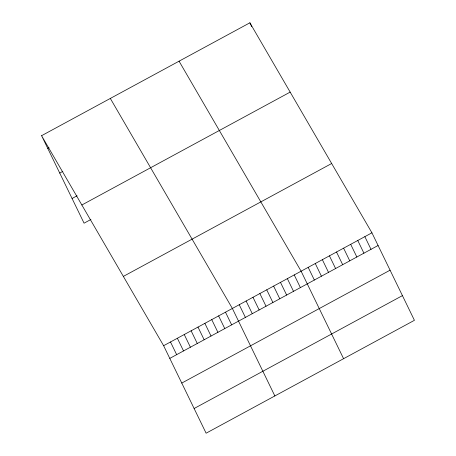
<?xml version="1.0" encoding="UTF-8"?>
<svg xmlns="http://www.w3.org/2000/svg" width="456" height="456" viewBox="0 0 456 456"><rect width="100%" height="100%" fill="white"/><g stroke="black" fill="none" stroke-linecap="round" stroke-linejoin="round"><path stroke-width="0.68" d="M41.581 135.689L249.888 22.8L371.931 232.816L414.418 320.312L206.112 433.2L163.624 345.705L41.581 135.689L84.069 223.183L90.944 219.456M47.737 148.365L48.991 147.693M59.73 173.058L62.854 171.365M72.076 198.491L77.081 195.784M81.858 204.995L290.164 92.106M123.354 276.399L331.66 163.51M163.624 345.705L371.931 232.816M169.786 358.387L378.087 245.499M181.773 383.074L390.079 270.186M194.125 408.513L402.431 295.625M179.065 61.184L301.108 271.2L343.59 358.695M110.323 98.433L232.366 308.455L274.854 395.945M364.851 236.658L371.007 249.335M357.766 240.494L363.922 253.177M249.888 22.8L251.735 26.602M350.687 244.33L356.843 257.013M343.602 248.172L349.758 260.849M336.522 252.008L342.678 264.691M329.437 255.85L335.593 268.527M322.358 259.686L328.514 272.363M315.273 263.522L321.429 276.205M308.193 267.364L314.349 280.041M294.234 274.928L300.39 287.605M287.36 278.65L293.516 291.333M280.486 282.378L286.642 295.055M273.611 286.1L279.767 298.783M266.737 289.828L272.893 302.505M259.863 293.55L266.019 306.232M252.989 297.278L259.145 309.955M246.115 301.006L252.271 313.682M239.24 304.728L245.396 317.41M225.492 312.178L231.648 324.86M218.618 315.905L224.774 328.582M211.744 319.627L217.9 332.31M204.869 323.355L211.025 336.032M197.995 327.077L204.157 339.76M191.121 330.805L197.283 343.488M184.247 334.533L190.409 347.21M177.373 338.255L183.534 350.938M170.498 341.983L176.66 354.66"/></g></svg>
